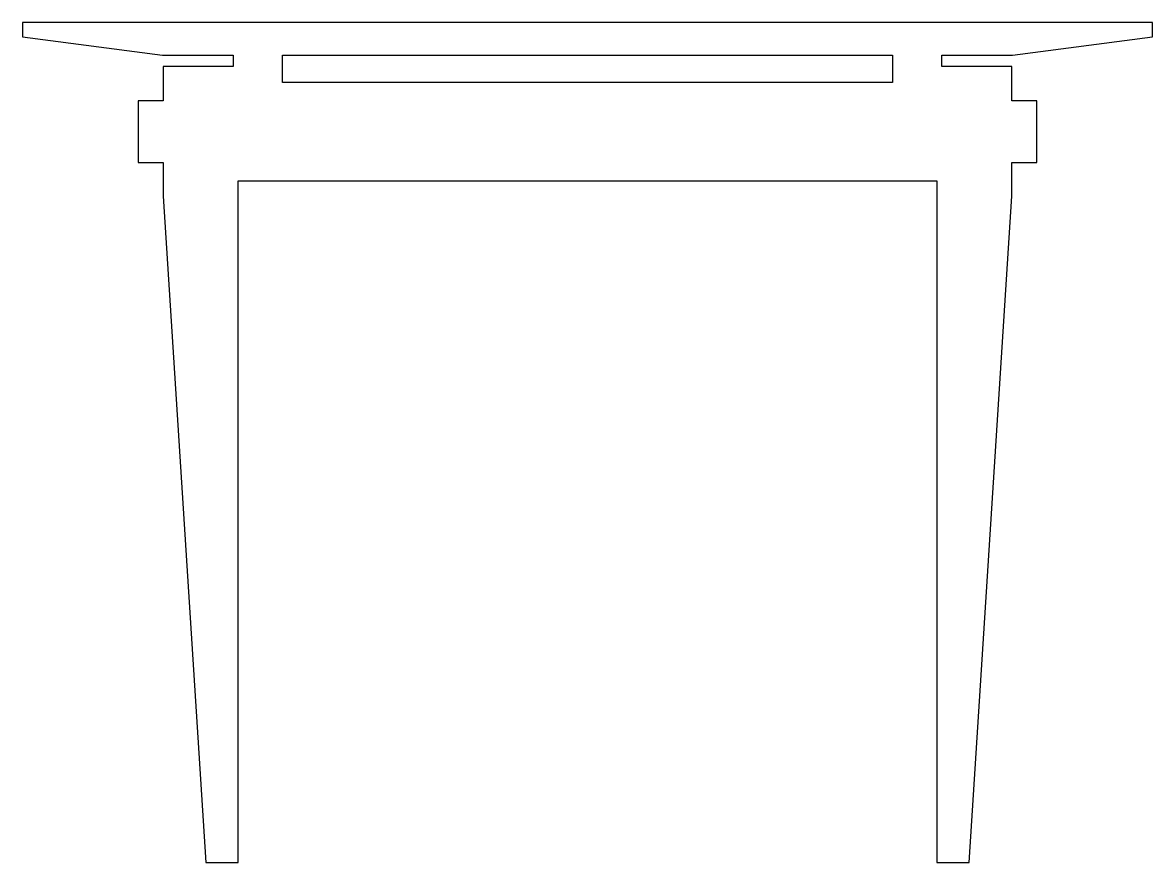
# Model space of a CAD drawing. Header units: metres. Extents: x -58 to 58, y -44 to 42.
import ezdxf

# ---------------------------------------------------------------- set-up
doc = ezdxf.new("R2010")
doc.units = ezdxf.units.M

msp = doc.modelspace()

# ---------------------------------------------------------------- linework, layer by layer
for p, q in [((57.5, 41.65), (-57.5, 41.65)), ((-57.5, 41.65), (-57.5, 40.2119)), ((57.5, 40.2119), (57.5, 41.65)), ((-57.5, 40.2119), (-43.2645, 38.35)), ((43.2645, 38.35), (57.5, 40.2119)), ((-43.2645, 38.35), (-36.06, 38.35)), ((-36.06, 38.35), (-36.06, 37.2)), ((-31.06, 35.55), (-31.06, 38.35)), ((-31.06, 38.35), (31.06, 38.35)), ((31.06, 38.35), (31.06, 35.55)), ((36.06, 37.2), (36.06, 38.35)), ((36.06, 38.35), (43.2645, 38.35)), ((-43.18, 37.2), (-43.18, 33.675)), ((-36.06, 37.2), (-43.18, 37.2)), ((43.18, 37.2), (36.06, 37.2)), ((43.18, 33.675), (43.18, 37.2)), ((31.06, 35.55), (-31.06, 35.55)), ((-43.18, 33.675), (-45.72, 33.675)), ((-45.72, 33.675), (-45.72, 27.425)), ((45.72, 33.675), (43.18, 33.675)), ((45.72, 27.425), (45.72, 33.675)), ((-45.72, 27.425), (-43.18, 27.425)), ((-43.18, 27.425), (-43.18, 23.9839)), ((43.18, 23.9839), (43.18, 27.425)), ((43.18, 27.425), (45.72, 27.425)), ((-35.56, -43.8), (-35.56, 25.55)), ((-35.56, 25.55), (35.56, 25.55)), ((35.56, 25.55), (35.56, -43.8)), ((-43.18, 23.9839), (-38.852, -43.8)), ((38.852, -43.8), (43.18, 23.9839)), ((-38.852, -43.8), (-35.56, -43.8)), ((35.56, -43.8), (38.852, -43.8))]:
    msp.add_line(p, q)

doc.saveas('drawing.dxf')
